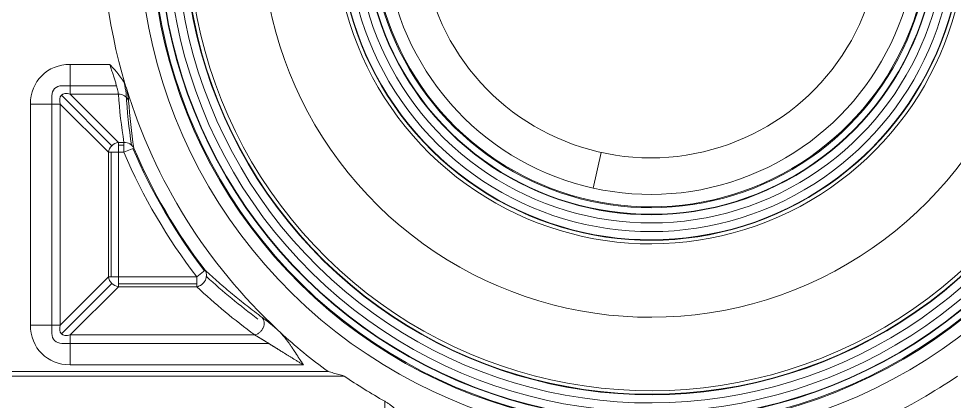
# Model space of a CAD drawing. Header units: millimetres. Extents: x 473 to 1051, y 289 to 609.
# Drawn here: x 640.22 to 683.76, y 396.96 to 414.76 of the extents above; entities that cross this region are included whole.
import ezdxf

# ---------------------------------------------------------------- set-up
doc = ezdxf.new("R2010")
doc.units = ezdxf.units.MM
doc.layers.add('core', color=7, linetype='Continuous', lineweight=20)

msp = doc.modelspace()

# ---------------------------------------------------------------- linework, layer by layer
at = {"layer": 'core', "lineweight": 13}
for p, q in [((642.617, 411.253), (642.617, 412.639)), ((642.617, 412.639), (644.455, 412.639)), ((642.224, 411.645), (644.772, 411.645)), ((641.762, 400.117), (641.762, 411.183)), ((644.556, 408.851), (642.205, 411.202)), ((642.617, 411.253), (644.86, 411.253)), ((642.617, 411.253), (644.86, 409.01)), ((640.768, 410.791), (640.768, 400.509)), ((640.768, 410.791), (642.155, 410.791)), ((642.155, 400.509), (642.155, 410.791)), ((644.398, 408.547), (642.155, 410.791)), ((644.86, 408.547), (644.86, 409.01)), ((645.12, 409.01), (644.86, 409.01)), ((645.12, 408.879), (644.86, 408.879)), ((645.12, 409.01), (645.12, 408.547)), ((644.398, 408.547), (644.86, 408.547)), ((644.398, 408.547), (644.398, 402.753)), ((644.529, 408.547), (644.529, 402.753)), ((644.86, 402.753), (644.86, 408.547)), ((644.86, 408.547), (645.12, 408.547)), ((645.58, 408.743), (645.12, 408.547)), ((667.324, 408.54), (666.956, 406.882)), ((642.155, 400.509), (644.398, 402.753)), ((644.86, 402.753), (644.398, 402.753)), ((644.86, 402.29), (644.86, 402.753)), ((648.504, 402.753), (644.86, 402.753)), ((648.901, 403.057), (648.504, 402.753)), ((648.504, 402.753), (648.504, 402.29)), ((644.556, 402.449), (642.205, 400.098)), ((648.504, 402.421), (644.86, 402.421)), ((644.86, 402.29), (642.617, 400.047)), ((644.86, 402.29), (648.504, 402.29)), ((642.155, 400.509), (640.768, 400.509)), ((642.617, 398.661), (642.617, 400.047)), ((651.202, 400.047), (642.617, 400.047)), ((651.853, 399.655), (642.224, 399.655)), ((642.617, 398.661), (653.467, 398.661)), ((657.26, 396.962), (657.26, 383.796))]:
    msp.add_line(p, q, dxfattribs=at)
at = {"layer": 'core', "lineweight": 18}
for p, q in [((654.615, 398.347), (637.6, 398.347)), ((637.767, 398.137), (655.369, 398.137))]:
    msp.add_line(p, q, dxfattribs=at)
for centre, radius, start, end in [((633.422, 459.219), 100.547, 306.63636, 233.36541), ((633.422, 459.219), 99.038, 307.10125, 78.9399), ((633.422, 459.219), 98.958, 307.11669, 78.9275), ((669.638, 418.979), 25.522, 154.9996, 196.716), ((669.638, 418.979), 10.693, 200.3564, 339.6476), ((669.638, 418.979), 25.515, 196.9871, 227.0968), ((669.638, 418.979), 25.522, 227.4704, 233.941), ((669.638, 418.979), 25.259, 235.6035, 240.6556), ((669.638, 418.979), 25.259, 295.3221, 304.3965)]:
    msp.add_arc(centre, radius, start, end, dxfattribs=at)
at = {"layer": 'core', "lineweight": 13}
for centre, radius, start, end in [((633.422, 459.219), 100.107, 306.80958, 233.19042), ((633.422, 459.219), 99.239, 307.05866, 79.0173), ((633.422, 459.219), 99.048, 307.09926, 78.94197), ((669.638, 418.979), 23.825, 155, 0), ((669.638, 418.979), 23.246, 155, 0), ((669.638, 418.979), 23.204, 155, 360), ((669.638, 418.979), 22.9, 155, 0), ((669.638, 418.979), 22.88, 155, 0), ((669.638, 418.979), 22.498, 155, 0), ((669.638, 418.979), 22.094, 155, 0), ((669.638, 418.979), 21.712, 155, 0), ((669.638, 418.979), 21.692, 155, 0), ((669.638, 418.979), 21.524, 155, 0), ((669.638, 418.979), 18.108, 155, 0), ((669.638, 418.979), 14.692, 155, 0), ((669.638, 418.979), 14.524, 155, 0), ((669.638, 418.979), 14.504, 155, 0), ((669.638, 418.979), 14.122, 155, 0), ((669.638, 418.979), 13.718, 155, 0), ((669.638, 418.979), 13.336, 155, 0), ((669.638, 418.979), 13.316, 155, 0), ((669.638, 418.979), 13.012, 155, 0), ((669.638, 418.979), 12.97, 155, 0), ((669.638, 418.979), 12.391, 155, 360), ((669.638, 418.979), 26.645, 203.0488, 217.5171), ((669.638, 418.979), 26.192, 203.0488, 217.5171), ((669.638, 418.979), 26.145, 203.0488, 217.5171), ((633.422, 453.183), 81.599, 285.2276, 317.57723), ((633.422, 453.183), 81.901, 285.2276, 317.85004), ((633.422, 453.183), 82.043, 285.2276, 318.07058)]:
    msp.add_arc(centre, radius, start, end, dxfattribs=at)
for centre, major_axis, ratio, start_param, end_param in [((633.422, 453.655), (0, 84.612), 0.999984, 3.370106, 4.481642), ((633.422, 453.651), (0, 84.914), 0.999984, 3.371907, 4.479839), ((642.958, 410.449), (-1.665, 1.665), 0.854588, 5.576034, 6.990337), ((642.31, 411.098), (-0.416, 0.416), 0.854588, 5.576034, 6.990337), ((642.958, 410.449), (-0.753, 0.753), 0.472398, 5.576034, 6.990337), ((644.86, 410.791), (0.502, 0.037), 0.918393, 0.267356, 1.503981), ((669.638, 413.173), (0, 25.627), 0.969623, 1.645799, 1.733988), ((669.638, 412.808), (0, 25.231), 0.969623, 1.632566, 1.72682), ((644.86, 408.547), (0.356, 0.356), 0.854588, 0.863645, 2.277948), ((645.12, 408.547), (0.497, 0.079), 0.916954, 0.265074, 1.425434), ((644.86, 402.753), (-0.356, 0.356), 0.854588, 0.863645, 2.277948), ((648.504, 402.753), (-0.342, -0.368), 0.845617, 0.832459, 2.944496), ((669.638, 426.848), (0, 32.167), 0.969623, 2.416905, 2.515079), ((669.638, 426.482), (0, 32.563), 0.969623, 2.408239, 2.518066), ((642.958, 400.851), (1.665, 1.665), 0.854588, 2.434441, 3.848744), ((642.958, 400.851), (0.753, 0.753), 0.472398, 2.434441, 3.848744), ((642.31, 400.202), (0.416, 0.416), 0.854588, 2.434441, 3.848744)]:
    msp.add_ellipse(centre, major_axis=major_axis, ratio=ratio, start_param=start_param, end_param=end_param, dxfattribs=at)
for points, knots in [([(652.704, 371.417), (653.182, 371.529), (653.659, 371.645), (654.61, 371.886), (655.56, 372.135), (656.504, 372.4), (657.211, 372.605), (657.447, 372.675), (657.917, 372.816), (658.151, 372.887), (660.259, 373.539), (662.107, 374.182), (665.752, 375.594), (667.548, 376.363), (670.205, 377.61), (671.085, 378.042), (672.176, 378.601), (672.393, 378.714), (672.828, 378.941), (673.478, 379.285), (674.122, 379.637), (676.257, 380.827), (677.923, 381.833), (681.173, 383.952), (684.343, 386.178), (687.352, 388.615), (690.28, 391.159), (691.704, 392.484), (693.777, 394.552), (694.458, 395.256), (695.798, 396.69), (696.454, 397.416), (698.379, 399.624), (699.605, 401.134), (701.945, 404.226), (704.174, 407.392), (706.181, 410.705), (708.077, 414.091), (708.968, 415.821), (710.012, 418.03), (710.319, 418.697), (710.619, 419.368), (710.817, 419.817), (710.915, 420.042), (711.399, 421.168), (711.771, 422.075), (712.837, 424.81), (713.483, 426.655), (714.646, 430.389), (715.164, 432.277), (715.616, 434.187)], [0, 0, 0, 0, 0.015625, 0.015625, 0.03125, 0.046875, 0.046875, 0.054688, 0.054688, 0.0625, 0.0625, 0.125, 0.125, 0.1875, 0.1875, 0.21875, 0.21875, 0.226563, 0.226563, 0.234375, 0.25, 0.25, 0.3125, 0.3125, 0.375, 0.4375, 0.4375, 0.5, 0.5, 0.53125, 0.53125, 0.5625, 0.5625, 0.625, 0.625, 0.6875, 0.75, 0.75, 0.8125, 0.8125, 0.828125, 0.835938, 0.835938, 0.84375, 0.84375, 0.875, 0.875, 0.9375, 0.9375, 1, 1, 1, 1]), ([(644.86, 411.253), (644.857, 411.283), (644.851, 411.318), (644.84, 411.377), (644.835, 411.398), (644.825, 411.442), (644.82, 411.465), (644.801, 411.538), (644.788, 411.59), (644.756, 411.7), (644.739, 411.759), (644.702, 411.882), (644.682, 411.946), (644.65, 412.045), (644.64, 412.079), (644.618, 412.146), (644.607, 412.181), (644.573, 412.285), (644.527, 412.425), (644.48, 412.567), (644.455, 412.639)], [0, 0, 0, 0, 0.125, 0.125, 0.1875, 0.1875, 0.25, 0.25, 0.375, 0.375, 0.5, 0.5, 0.625, 0.625, 0.6875, 0.6875, 0.75, 0.75, 0.875, 1, 1, 1, 1]), ([(645.13, 411.777), (645.146, 411.704), (645.16, 411.637), (645.186, 411.504), (645.197, 411.439), (645.213, 411.332), (645.218, 411.287), (645.22, 411.25)], [0, 0, 0, 0, 0.314067, 0.314067, 0.668114, 0.668114, 1, 1, 1, 1]), ([(645.236, 411.525), (645.25, 411.462), (645.262, 411.403), (645.279, 411.319), (645.287, 411.279), (645.294, 411.24), (645.298, 411.215), (645.3, 411.202), (645.311, 411.141), (645.325, 411.052), (645.332, 410.98), (645.335, 410.948)], [0, 0, 0, 0, 0.25, 0.25, 0.375, 0.4375, 0.4375, 0.5, 0.5, 0.75, 1, 1, 1, 1]), ([(648.901, 403.057), (649.102, 402.871), (649.309, 402.685), (649.731, 402.316), (650.162, 401.948), (650.614, 401.584), (651.076, 401.222), (651.313, 401.042), (651.556, 400.863)], [0, 0, 0, 0, 0.25, 0.25, 0.5, 0.75, 0.75, 1, 1, 1, 1]), ([(651.202, 400.047), (651.243, 400.056), (651.284, 400.07), (651.363, 400.11), (651.401, 400.136), (651.471, 400.196), (651.503, 400.23), (651.558, 400.305), (651.582, 400.345), (651.618, 400.43), (651.631, 400.473), (651.646, 400.561), (651.648, 400.604), (651.64, 400.688), (651.631, 400.728), (651.601, 400.801), (651.58, 400.834), (651.556, 400.863)], [0, 0, 0, 0, 0.125, 0.125, 0.25, 0.25, 0.375, 0.375, 0.5, 0.5, 0.625, 0.625, 0.75, 0.75, 0.875, 0.875, 1, 1, 1, 1]), ([(653.467, 398.661), (653.445, 398.674), (653.401, 398.7), (653.336, 398.739), (653.273, 398.777), (653.211, 398.815), (653.15, 398.852), (653.09, 398.888), (653.031, 398.924), (652.974, 398.959), (652.918, 398.993), (652.863, 399.027), (652.809, 399.06), (652.757, 399.092), (652.706, 399.124), (652.656, 399.155), (652.607, 399.185), (652.559, 399.214), (652.513, 399.243), (652.468, 399.271), (652.424, 399.298), (652.382, 399.324), (652.34, 399.35), (652.3, 399.375), (652.261, 399.399), (652.228, 399.42), (652.199, 399.438), (652.176, 399.453), (652.152, 399.467), (652.129, 399.482), (652.105, 399.496), (652.083, 399.511), (652.06, 399.525), (652.037, 399.539), (652.015, 399.553), (651.993, 399.567), (651.971, 399.58), (651.95, 399.594), (651.928, 399.607), (651.907, 399.621), (651.886, 399.634), (651.866, 399.647), (651.845, 399.659), (651.825, 399.672), (651.805, 399.684), (651.785, 399.697), (651.766, 399.709), (651.747, 399.721), (651.728, 399.733), (651.709, 399.744), (651.69, 399.756), (651.672, 399.767), (651.654, 399.779), (651.636, 399.79), (651.618, 399.801), (651.6, 399.811), (651.583, 399.822), (651.566, 399.832), (651.549, 399.843), (651.533, 399.853), (651.516, 399.863), (651.5, 399.873), (651.484, 399.882), (651.469, 399.892), (651.453, 399.901), (651.438, 399.91), (651.423, 399.919), (651.408, 399.928), (651.393, 399.937), (651.379, 399.945), (651.365, 399.953), (651.351, 399.962), (651.338, 399.97), (651.324, 399.977), (651.311, 399.985), (651.298, 399.993), (651.285, 400), (651.273, 400.007), (651.26, 400.014), (651.248, 400.021), (651.236, 400.028), (651.225, 400.034), (651.213, 400.041), (651.206, 400.045), (651.202, 400.047)], [0, 0, 0, 0, 0.026637, 0.052814, 0.078529, 0.103783, 0.128576, 0.152908, 0.176781, 0.200192, 0.223144, 0.245635, 0.267667, 0.28924, 0.310353, 0.331007, 0.351203, 0.37094, 0.390219, 0.409041, 0.427405, 0.445312, 0.462762, 0.479757, 0.496296, 0.512379, 0.52268, 0.532911, 0.543072, 0.553164, 0.563186, 0.573139, 0.583022, 0.592836, 0.602582, 0.612258, 0.621866, 0.631406, 0.640877, 0.65028, 0.659616, 0.668883, 0.678083, 0.687215, 0.696281, 0.705279, 0.71421, 0.723075, 0.731873, 0.740606, 0.749272, 0.757872, 0.766407, 0.774877, 0.783281, 0.791621, 0.799896, 0.808106, 0.816253, 0.824336, 0.832355, 0.840311, 0.848204, 0.856035, 0.863803, 0.871509, 0.879153, 0.886736, 0.894257, 0.901718, 0.909119, 0.916459, 0.92374, 0.930961, 0.938124, 0.945227, 0.952273, 0.959261, 0.966192, 0.973065, 0.979882, 0.986644, 0.993349, 1, 1, 1, 1])]:
    msp.add_open_spline(points, degree=3, knots=knots, dxfattribs=at)
at = {"layer": 'core', "lineweight": 18}
for points, degree, knots in [([(644.455, 412.639), (644.464, 412.63), (644.473, 412.62), (644.491, 412.601), (644.518, 412.573), (644.58, 412.506), (644.668, 412.409), (644.737, 412.331), (644.805, 412.251), (644.838, 412.211), (644.935, 412.088), (644.996, 412.004), (645.078, 411.872), (645.104, 411.827), (645.152, 411.735), (645.175, 411.687), (645.194, 411.639)], 3, [0, 0, 0, 0, 0.03125, 0.03125, 0.0625, 0.125, 0.25, 0.375, 0.375, 0.5, 0.5, 0.75, 0.75, 0.875, 0.875, 1, 1, 1, 1]), ([(651.556, 400.863), (651.559, 400.861), (651.566, 400.856), (651.576, 400.848), (651.586, 400.84), (651.597, 400.832), (651.608, 400.824), (651.618, 400.816), (651.629, 400.808), (651.64, 400.799), (651.651, 400.791), (651.663, 400.782), (651.674, 400.773), (651.686, 400.764), (651.697, 400.755), (651.709, 400.746), (651.721, 400.737), (651.733, 400.727), (651.745, 400.718), (651.757, 400.708), (651.77, 400.698), (651.782, 400.688), (651.795, 400.678), (651.808, 400.668), (651.821, 400.657), (651.834, 400.647), (651.847, 400.636), (651.86, 400.625), (651.874, 400.615), (651.887, 400.604), (651.901, 400.592), (651.915, 400.581), (651.929, 400.57), (651.943, 400.558), (651.957, 400.547), (651.971, 400.535), (651.986, 400.523), (652, 400.511), (652.015, 400.499), (652.03, 400.487), (652.045, 400.475), (652.06, 400.462), (652.075, 400.45), (652.091, 400.437), (652.106, 400.424), (652.122, 400.411), (652.138, 400.398), (652.154, 400.385), (652.17, 400.372), (652.186, 400.358), (652.202, 400.345), (652.218, 400.331), (652.235, 400.317), (652.252, 400.303), (652.263, 400.294), (652.269, 400.289)], 3, [0, 0, 0, 0, 0.017871, 0.035753, 0.053648, 0.071557, 0.089481, 0.107424, 0.125385, 0.143368, 0.161373, 0.179403, 0.197459, 0.215542, 0.233655, 0.251799, 0.269976, 0.288187, 0.306433, 0.324718, 0.343041, 0.361406, 0.379812, 0.398263, 0.416759, 0.435302, 0.453894, 0.472535, 0.491229, 0.509975, 0.528776, 0.547633, 0.566547, 0.585521, 0.604555, 0.62365, 0.642809, 0.662033, 0.681322, 0.700679, 0.720105, 0.739601, 0.759168, 0.778807, 0.798521, 0.81831, 0.838175, 0.858119, 0.878141, 0.898243, 0.918427, 0.938693, 0.959044, 0.979479, 1, 1, 1, 1]), ([(652.386, 400.171), (652.642, 399.899), (652.942, 399.459), (653.041, 399.314), (653.201, 399.065), (653.38, 398.789), (653.467, 398.661)], 2, [0, 0, 0, 0.5, 0.5, 0.75, 0.75, 1, 1, 1]), ([(658.092, 396.219), (658.037, 396.289), (657.979, 396.359), (657.856, 396.493), (657.791, 396.559), (657.687, 396.654), (657.652, 396.685), (657.597, 396.73), (657.578, 396.745), (657.54, 396.775), (657.521, 396.789), (657.464, 396.832), (657.424, 396.86), (657.344, 396.913), (657.302, 396.938), (657.26, 396.962)], 3, [0, 0, 0, 0, 0.25, 0.25, 0.5, 0.5, 0.625, 0.625, 0.6875, 0.6875, 0.75, 0.75, 0.875, 0.875, 1, 1, 1, 1])]:
    msp.add_open_spline(points, degree=degree, knots=knots, dxfattribs=at)
for points in [[(645.194, 411.639), (645.211, 411.602), (645.224, 411.564), (645.236, 411.525)], [(652.269, 400.29), (652.309, 400.252), (652.349, 400.213), (652.386, 400.171)], [(655.369, 398.137), (655.285, 398.16), (655.117, 398.206), (654.866, 398.276), (654.699, 398.323), (654.615, 398.347)]]:
    msp.add_open_spline(points, degree=3, dxfattribs=at)
at = {"layer": 'core', "lineweight": 13}
msp.add_open_spline([(645.335, 410.948), (645.385, 410.213), (645.466, 409.478), (645.58, 408.743)], degree=3, dxfattribs=at)

doc.saveas('drawing.dxf')
